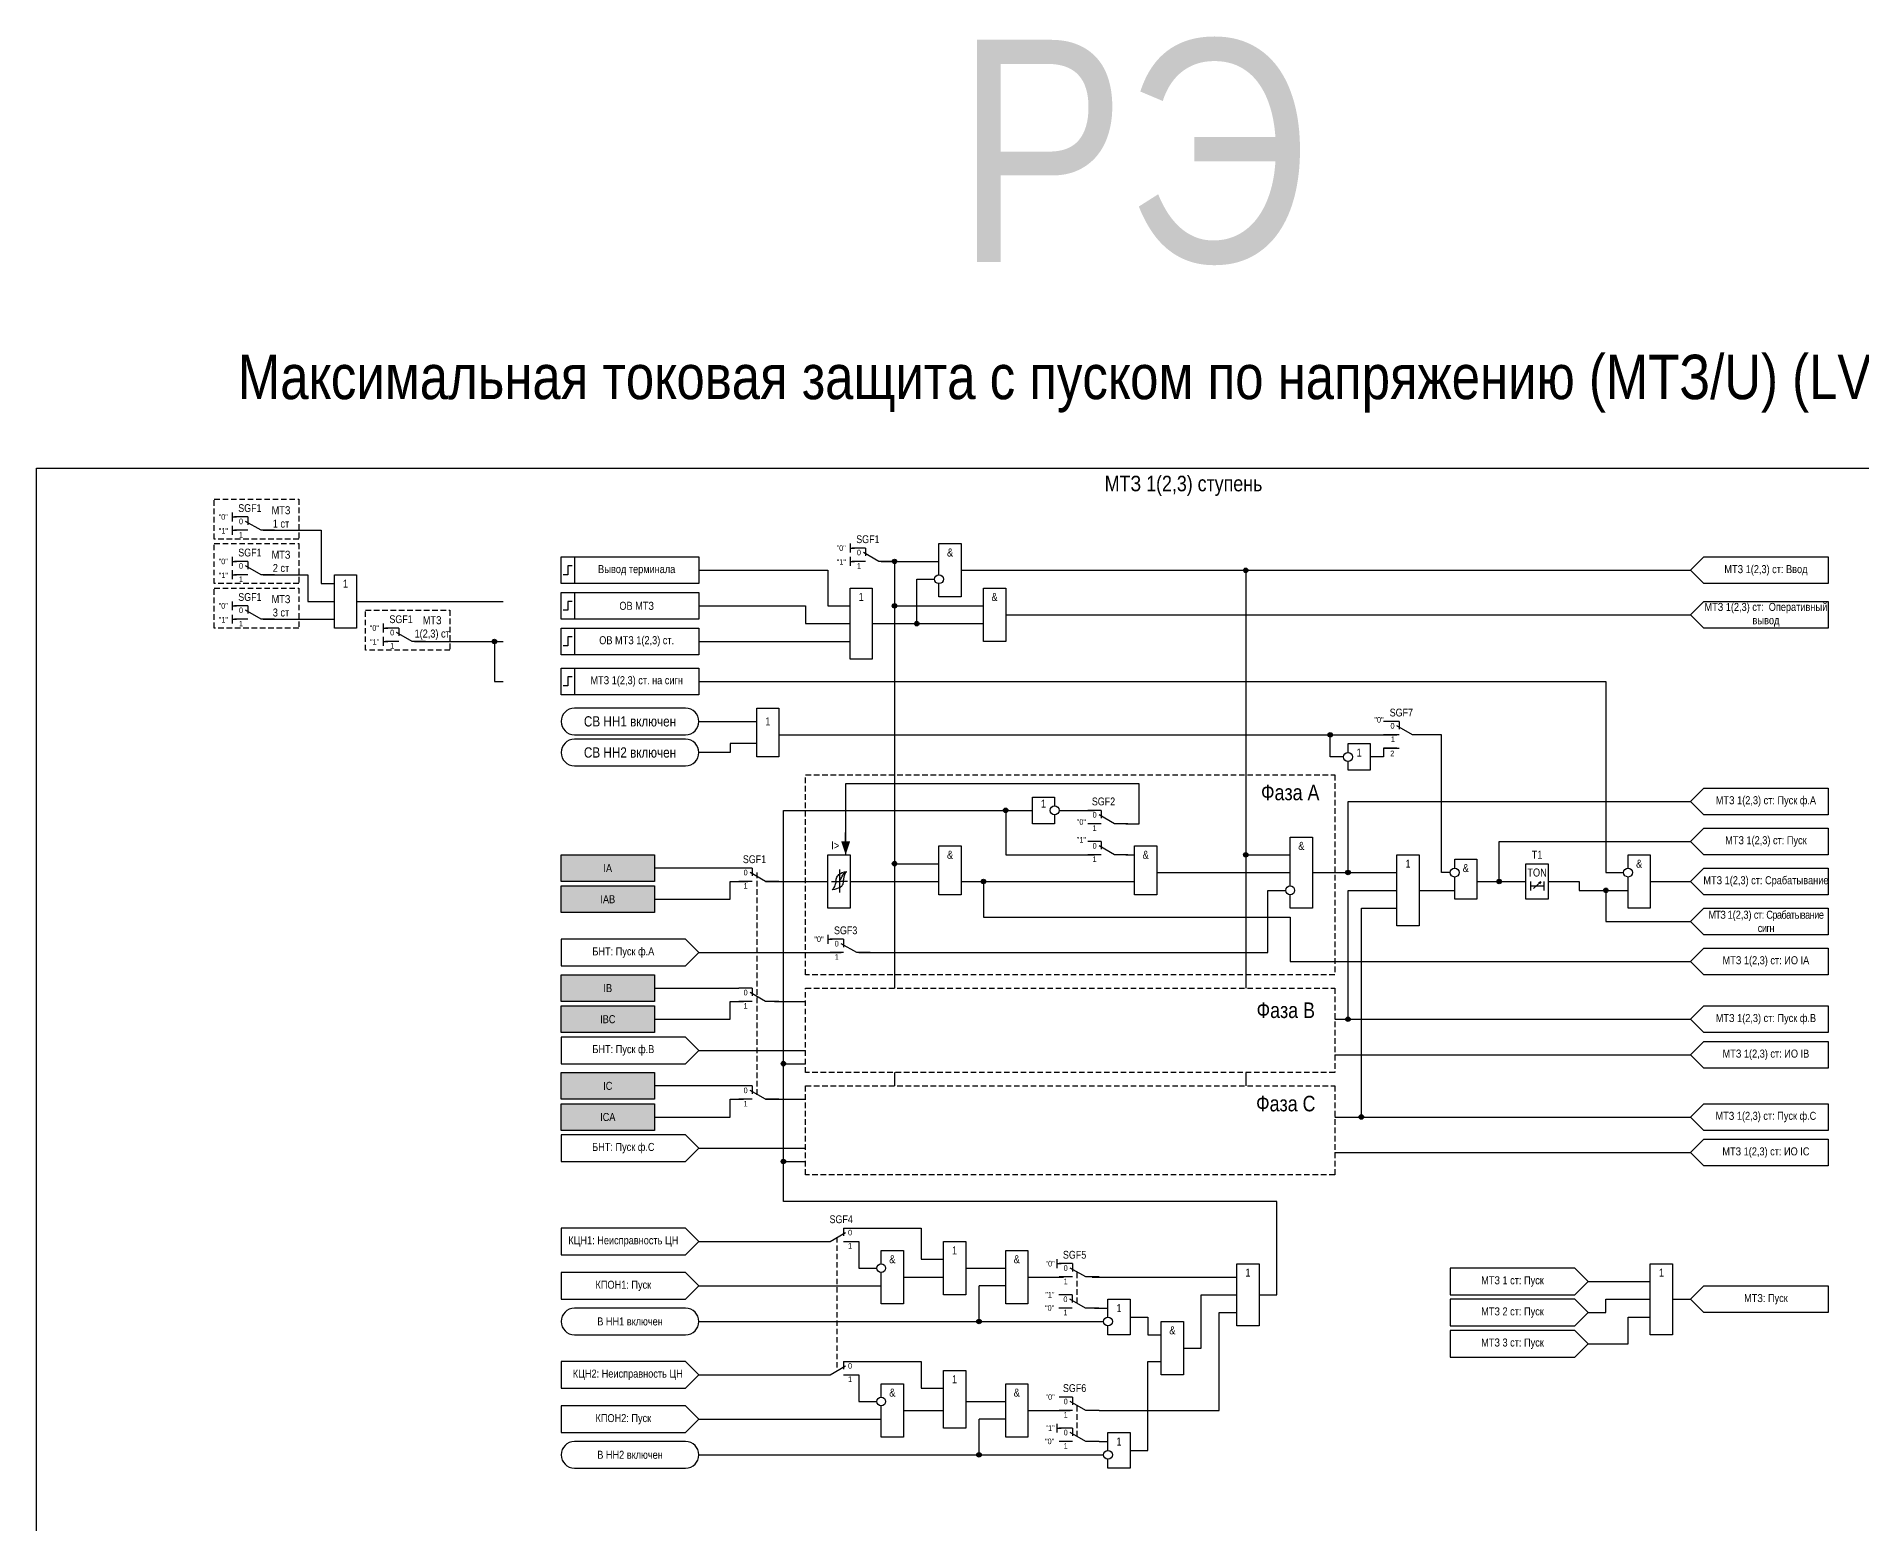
# Model space of a CAD drawing. Header units: millimetres. Extents: x 0 to 867, y 0 to 757.
# Drawn here: x 0 to 410.5, y 334.6 to 669.1 of the extents above; entities that cross this region are included whole.
import ezdxf
from ezdxf.enums import TextEntityAlignment as Align

# ---------------------------------------------------------------- set-up
doc = ezdxf.new("R2010")
doc.units = ezdxf.units.MM
doc.linetypes.add('штриховая2', pattern=[0.375, 0.25, -0.125])
doc.layers.add('invisible', color=252, linetype='Continuous', plot=False)
doc.layers.add('TEXT', color=7, linetype='Continuous', lineweight=25)
doc.layers.add('Основная', color=7, linetype='Continuous')
doc.styles.add('1.8_Gost_RD', font='ARIALN.TTF', dxfattribs={"height": 1.8})
doc.styles.add('2.5_Gost_RD', font='ARIALN.TTF', dxfattribs={"height": 2.5})
doc.styles.add('3.5_Gost_RD', font='ARIALN.TTF', dxfattribs={"height": 3.5})
doc.styles.add('Вывод', font='ARIALN.TTF', dxfattribs={"height": 2.5})
doc.styles.add('Компонент', font='ARIALN.TTF', dxfattribs={"height": 3.5})

# ---------------------------------------------------------------- blocks, each defined once
blk = doc.blocks.new('Точка')
at = {"ltscale": 100}
h = blk.add_hatch(color=256, dxfattribs=at)
h.dxf.hatch_style = 1
edge = h.paths.add_edge_path()
edge.add_arc((0, 0), 0.5, 0, 360)
blk.add_circle((0, 0), 0.5, dxfattribs=at)
blk = doc.blocks.new('*U79')
at = {"layer": 'Основная', "color": 0}
blk.add_line((0, 0), (7, 4), dxfattribs=at)
at = {"layer": 'Основная', "ltscale": 0.35}
blk.add_line((6, 6), (6, 2.5), dxfattribs=at)
blk = doc.blocks.new('*U82')
at = {"layer": 'Основная', "color": 0}
for p, q in [((-3, 6), (-9, 6)), ((-3, 0), (-9, 0)), ((9, 0), (3, 0))]:
    blk.add_line(p, q, dxfattribs=at)
at = {"layer": 'Основная', "ltscale": 0.25, "xscale": -1}
blk.add_blockref('*U79', (3, 0), dxfattribs=at)
at = {"layer": 'Основная'}
for tag, height, style, p in [('ОУ', 3.5, 'Компонент', (-2, 10)), ('В1', 2.5, 'Вывод', (-14, 6)), ('В2', 2.5, 'Вывод', (-6, 4)), ('В3', 2.5, 'Вывод', (-6, -2))]:
    blk.add_attdef(tag, text='', height=height, dxfattribs=dict(at, style=style)).set_placement(p, align=Align.MIDDLE_CENTER)
blk = doc.blocks.new('*U81')
at = {"ltscale": 0.25}
blk.add_line((-1, 0), (-5, 0), dxfattribs=at)
blk.add_lwpolyline([(-3, 0, 2, 0, 0), (0, 0, 0, 0, 0)], format="xyseb", dxfattribs=at)
at = {"layer": 'Основная', "style": 'Вывод'}
blk.add_attdef('ОТ', text='', height=2.5, dxfattribs=at).set_placement((-4, 0), align=Align.MIDDLE_CENTER)
blk = doc.blocks.new('*U93')
at = {"layer": 'Основная', "color": 0}
for p, q in [((-9, 0), (-3, 0)), ((3, 6), (9, 6)), ((3, 0), (9, 0))]:
    blk.add_line(p, q, dxfattribs=at)
at = {"layer": 'Основная', "ltscale": 0.25}
blk.add_blockref('*U79', (-3, 0), dxfattribs=at)
at = {"layer": 'Основная'}
for tag, height, style, p in [('ОУ', 3.5, 'Компонент', (2, 10)), ('В2', 2.5, 'Вывод', (6, 4)), ('В1', 2.5, 'Вывод', (14, 6)), ('В3', 2.5, 'Вывод', (6, -2))]:
    blk.add_attdef(tag, text='', height=height, dxfattribs=dict(at, style=style)).set_placement(p, align=Align.MIDDLE_CENTER)
blk = doc.blocks.new('*U91')
at = {"layer": 'Основная', "color": 0}
for p, q in [((-3, 6), (-9, 6)), ((-3, 0), (-9, 0)), ((9, 0), (3, 0))]:
    blk.add_line(p, q, dxfattribs=at)
at = {"layer": 'Основная', "ltscale": 0.25, "xscale": -1}
blk.add_blockref('*U79', (3, 0), dxfattribs=at)
at = {"layer": 'Основная'}
for tag, height, style, p in [('ОУ', 3.5, 'Компонент', (-2, 10)), ('В1', 2.5, 'Вывод', (-13, 6)), ('В2', 2.5, 'Вывод', (-6, 4)), ('В3', 2.5, 'Вывод', (-6, -2))]:
    blk.add_attdef(tag, text='', height=height, dxfattribs=dict(at, style=style)).set_placement(p, align=Align.MIDDLE_CENTER)

msp = doc.modelspace()

# ---------------------------------------------------------------- hatches: boundary and pattern name
at = {"ltscale": 100, "true_color": 0x6bffb3}
h = msp.add_hatch(color=111, dxfattribs=at)
h.dxf.hatch_style = 1
h.paths.add_polyline_path([(118, 485), (139, 485), (139, 479), (118, 479)])
h = msp.add_hatch(color=111, dxfattribs=at)
h.dxf.hatch_style = 1
h.paths.add_polyline_path([(118, 478), (139, 478), (139, 472), (118, 472)])
h = msp.add_hatch(color=111, dxfattribs=at)
h.dxf.hatch_style = 1
h.paths.add_polyline_path([(118, 458), (139, 458), (139, 452), (118, 452)])
h = msp.add_hatch(color=111, dxfattribs=at)
h.dxf.hatch_style = 1
h.paths.add_polyline_path([(118, 451), (139, 451), (139, 445), (118, 445)])
h = msp.add_hatch(color=111, dxfattribs=at)
h.dxf.hatch_style = 1
h.paths.add_polyline_path([(118, 436), (139, 436), (139, 430), (118, 430)])
h = msp.add_hatch(color=111, dxfattribs=at)
h.dxf.hatch_style = 1
h.paths.add_polyline_path([(118, 429), (139, 429), (139, 423), (118, 423)])

# ---------------------------------------------------------------- linework, layer by layer
at = {"color": 6, "ltscale": 100}
for p, q in [((44, 562), (44, 560)), ((44, 561), (45, 561)), ((44, 559), (44, 557)), ((44, 558), (45, 558)), ((44, 552), (44, 550)), ((44, 551), (45, 551)), ((44, 549), (44, 547)), ((44, 548), (45, 548)), ((44, 542), (44, 540)), ((44, 541), (45, 541)), ((44, 539), (44, 537)), ((44, 538), (45, 538)), ((78, 537), (78, 535)), ((78, 536), (79, 536)), ((78, 534), (78, 532)), ((78, 533), (79, 533))]:
    msp.add_line(p, q, dxfattribs=at)
at = {"ltscale": 100}
for p, q in [((183, 555), (183, 553)), ((183, 554), (184, 554)), ((183, 552), (183, 550)), ((183, 551), (184, 551)), ((149, 515), (162, 515)), ((304, 515), (303, 515)), ((167, 512), (291, 512)), ((286, 512), (306, 512)), ((291, 507), (291, 512)), ((294, 507), (291, 507)), ((303, 509), (306.5, 509)), ((230, 495), (238, 495)), ((245, 485), (247, 485)), ((158, 482), (139, 482)), ((178, 467), (178, 465)), ((178, 466), (179, 466)), ((166, 452), (173, 452)), ((158, 433), (139, 433)), ((223, 390), (231, 390)), ((229.5, 394.01), (229.5, 392.01)), ((229.5, 393.01), (230.5, 393.01)), ((237.47, 390), (270, 390)), ((218, 388), (212, 388)), ((212, 380), (212, 388)), ((262, 374), (262, 386)), ((262, 386), (270, 386)), ((238, 383), (241, 383)), ((266, 360), (266, 382)), ((266, 382), (270, 382)), ((149, 380), (212, 380)), ((211, 380), (240, 380)), ((258, 374), (262, 374)), ((212, 350), (212, 358)), ((218, 358), (212, 358)), ((239, 360), (266, 360)), ((229.5, 357.01), (229.5, 355.01)), ((229.5, 356.01), (230.5, 356.01)), ((149, 350), (212, 350)), ((239, 353), (241, 353))]:
    msp.add_line(p, q, dxfattribs=at)
at = {"linetype": 'штриховая2', "ltscale": 5}
for p, q in [((162, 481), (162, 431)), ((180, 399), (180, 369)), ((234, 391), (234, 384)), ((234, 361), (234, 354))]:
    msp.add_line(p, q, dxfattribs=at)
msp.add_line((180.6, 481.72), (180.6, 476.52))
at = {"color": 7, "ltscale": 100}
for p, q in [((178.79, 479), (180.6, 479)), ((182.42, 479), (180.6, 479)), ((336.7, 477.41), (338.37, 478.9)), ((338.37, 478.9), (337.85, 478.68)), ((338.37, 478.9), (338.1, 478.43))]:
    msp.add_line(p, q, dxfattribs=at)
at = {"color": 3, "ltscale": 100}
msp.add_lwpolyline([(0, 572), (659, 572), (659, 0), (0, 0)], close=True, dxfattribs=at)
at = {"color": 6, "linetype": 'штриховая2', "ltscale": 5}
for points in [[(40, 565), (59, 565), (59, 556), (40, 556)], [(40, 555), (59, 555), (59, 546), (40, 546)], [(40, 545), (59, 545), (59, 536), (40, 536)], [(74, 540), (93, 540), (93, 531), (74, 531)]]:
    msp.add_lwpolyline(points, close=True, dxfattribs=at)
at = {"color": 6, "ltscale": 100}
for points in [[(51, 558), (64, 558), (64, 546), (67, 546)], [(51, 548), (61, 548), (61, 542), (67, 542)], [(72, 542), (105, 542)], [(51, 538), (67, 538)], [(85, 533), (105, 533)], [(85, 533), (103, 533), (103, 524), (105, 524)]]:
    msp.add_lwpolyline(points, dxfattribs=at)
at = {"ltscale": 100}
for points in [[(203, 548), (203, 555), (208, 555), (208, 543), (203, 543), (203, 546)], [(190, 551), (203, 551)], [(190, 551), (193, 551), (193, 483), (203, 483)], [(190, 551), (193, 551), (193, 483), (193, 455)], [(149, 549), (178, 549), (178, 541), (183, 541)], [(188, 537), (198, 537), (198, 547), (202, 547)], [(208, 549), (372, 549)], [(218, 549), (272, 549), (272, 485), (282, 485)], [(218, 549), (272, 549), (272, 455)], [(149, 541), (173, 541), (173, 537), (183, 537)], [(193, 541), (213, 541)], [(218, 539), (372, 539)], [(188, 537), (213, 537)], [(149, 533), (183, 533)], [(149, 524), (353, 524), (353, 481), (357, 481)], [(162, 510), (159, 510), (156, 510), (156, 508), (149, 508)], [(295, 508), (295, 510), (300, 510), (300, 504), (295, 504), (295, 506)], [(306, 512), (303, 512)], [(318, 481), (316, 481), (316, 512), (311, 512)], [(306, 509), (303, 509), (303, 507), (300, 507)], [(245, 492), (248, 492), (248, 501), (182, 501), (182, 485)], [(224, 494), (224, 498), (229, 498), (229, 496)], [(287, 481), (295, 481), (295, 497), (372, 497)], [(275, 386), (279, 386), (279, 407), (168, 407), (168, 495), (205, 495)], [(275, 386), (279, 386), (279, 407), (168, 407), (168, 495), (218, 495), (218, 485), (238, 485), (238, 485), (238, 485)], [(211, 495), (224, 495)], [(229, 494), (229, 492), (224, 492), (224, 494)], [(229, 496), (229, 496)], [(282, 478), (282, 489), (287, 489), (287, 473), (282, 473), (282, 476)], [(324, 479), (329, 479), (329, 488), (372, 488)], [(358, 482), (358, 485), (363, 485), (363, 473), (358, 473), (358, 480)], [(252, 481), (252, 481), (252, 481), (279, 481)], [(278, 481), (282, 481)], [(287, 481), (306, 481)], [(319, 482), (319, 484), (324, 484), (324, 475), (319, 475), (319, 480)], [(139, 475), (156, 475), (156, 479), (160, 479)], [(164, 479), (178, 479)], [(183, 479), (203, 479)], [(185, 463), (277, 463), (277, 477), (281, 477)], [(208, 479), (247, 479)], [(208, 479), (213, 479)], [(208, 479), (213, 479), (213, 471), (282, 471), (282, 461), (372, 461)], [(292, 448), (295, 448), (295, 477), (306, 477)], [(311, 477), (319, 477)], [(324, 479), (335, 479)], [(336.02, 479), (336.02, 477)], [(336.02, 478), (339.02, 478)], [(339.02, 479), (339.02, 477)], [(340, 479), (347, 479), (347, 477), (358, 477)], [(349, 477), (353, 477), (353, 470), (372, 470)], [(363, 479), (372, 479)], [(292, 426), (298, 426), (298, 473), (306, 473)], [(149, 463), (146, 466), (118, 466), (118, 460), (146, 460), (149, 463)], [(149, 463), (181, 463)], [(139, 455), (158, 455)], [(139, 448), (156, 448), (156, 452), (159, 452)], [(292, 448), (372, 448)], [(149, 441), (146, 444), (118, 444), (118, 438), (146, 438), (149, 441)], [(149, 441), (173, 441)], [(292, 440), (372, 440)], [(275, 386), (279, 386), (279, 407), (168, 407), (168, 438), (173, 438)], [(193, 436), (193, 433)], [(272, 436), (272, 433)], [(139, 426), (156, 426), (156, 430), (159, 430)], [(164, 430), (173, 430)], [(292, 426), (372, 426)], [(149, 419), (146, 422), (118, 422), (118, 416), (146, 416), (149, 419)], [(149, 419), (173, 419)], [(276, 386), (279, 386), (279, 407), (168, 407), (168, 416), (173, 416)], [(292, 418), (372, 418)], [(182, 401), (199, 401), (199, 394), (204, 394)], [(149, 398), (174, 398)], [(173, 398), (178, 398)], [(182, 398), (185, 398), (185, 392), (189, 392)], [(190, 393), (190, 396), (195, 396), (195, 384), (190, 384), (190, 391)], [(195, 390), (204, 390)], [(209, 392), (218, 392)], [(149, 388), (175, 388)], [(173, 388), (190, 388)], [(349, 389), (363, 389)], [(241, 381), (241, 385), (246, 385), (246, 377), (241, 377), (241, 379)], [(349, 382), (353, 382), (353, 385), (363, 385)], [(368, 385), (372, 385)], [(246, 381), (250, 381), (250, 377), (253, 377)], [(349, 375), (358, 375), (358, 381), (363, 381)], [(182, 371), (199, 371), (199, 365), (204, 365)], [(246, 351), (250, 351), (250, 371), (253, 371)], [(149, 368), (178, 368)], [(182, 368), (185, 368), (185, 362), (189, 362)], [(190, 363), (190, 366), (195, 366), (195, 354), (190, 354), (190, 361)], [(209, 362), (218, 362)], [(149, 358), (190, 358)], [(195, 360), (204, 360)], [(223, 360), (232.47, 360)], [(241, 351), (241, 355), (246, 355), (246, 347), (241, 347), (241, 349)], [(212, 350), (212, 350), (240, 350)]]:
    msp.add_lwpolyline(points, dxfattribs=at)
for points in [[(118, 552), (121, 552), (121, 546), (118, 546)], [(118, 552), (149, 552), (149, 546), (118, 546)], [(118, 544), (121, 544), (121, 538), (118, 538)], [(183, 545), (188, 545), (188, 529), (183, 529)], [(213, 545), (218, 545), (218, 533), (213, 533)], [(118, 536), (121, 536), (121, 530), (118, 530)], [(118, 527), (121, 527), (121, 521), (118, 521)], [(162, 518), (167, 518), (167, 507), (162, 507)], [(118, 485), (139, 485), (139, 479), (118, 479)], [(178, 485), (183, 485), (183, 473), (178, 473)], [(203, 487), (208, 487), (208, 476), (203, 476)], [(247, 487), (252, 487), (252, 476), (247, 476)], [(306, 485), (311, 485), (311, 469), (306, 469)], [(335.02, 483), (340.02, 483), (340.02, 475), (335.02, 475)], [(118, 478), (139, 478), (139, 472), (118, 472)], [(118, 458), (139, 458), (139, 452), (118, 452)], [(118, 451), (139, 451), (139, 445), (118, 445)], [(118, 436), (139, 436), (139, 430), (118, 430)], [(118, 429), (139, 429), (139, 423), (118, 423)], [(204, 398), (209, 398), (209, 386), (204, 386)], [(218, 396), (223, 396), (223, 384), (218, 384)], [(270, 393), (275, 393), (275, 379), (270, 379)], [(363, 393), (368, 393), (368, 377), (363, 377)], [(253, 380), (258, 380), (258, 368), (253, 368)], [(204, 369), (209, 369), (209, 356), (204, 356)], [(218, 366), (223, 366), (223, 354), (218, 354)]]:
    msp.add_lwpolyline(points, close=True, dxfattribs=at)
at = {"color": 6, "ltscale": 100}
msp.add_lwpolyline([(67, 548), (72, 548), (72, 536), (67, 536)], close=True, dxfattribs=at)
at = {"lineweight": 30, "ltscale": 100}
for points in [[(120.5, 550), (119.5, 550), (119.5, 548), (118.5, 548)], [(120.5, 542), (119.5, 542), (119.5, 540), (118.5, 540)], [(120.5, 534), (119.5, 534), (119.5, 532), (118.5, 532)], [(120.5, 525), (119.5, 525), (119.5, 523), (118.5, 523)]]:
    msp.add_lwpolyline(points, dxfattribs=at)
at = {"ltscale": 100}
for points in [[(121, 512), (146, 512, 1), (146, 518), (121, 518, 1)], [(121, 505), (146, 505, 1), (146, 511), (121, 511, 1)]]:
    msp.add_lwpolyline(points, format="xyb", close=True, dxfattribs=at)
at = {"color": 251, "linetype": 'штриховая2', "ltscale": 5, "true_color": 0x58595b}
for points in [[(173, 503), (292, 503), (292, 458), (173, 458)], [(173, 455), (292, 455), (292, 436), (173, 436)], [(173, 433), (292, 433), (292, 413), (173, 413)]]:
    msp.add_lwpolyline(points, close=True, dxfattribs=at)
msp.add_circle((203, 547), 1)
at = {"ltscale": 100}
for centre in [(295, 507), (229, 495), (319, 481), (358, 481), (282, 477), (190, 392), (241, 380), (190, 362), (241, 350)]:
    msp.add_circle(centre, 1, dxfattribs=at)
for points in [[(179.8, 478.92), (179.95, 479.71), (180.44, 480.54), (182.2, 481.26)], [(180.6, 479), (181, 479.72), (181.47, 480.6), (182.2, 481.26)], [(181.48, 478.92), (181.6, 479.71), (181.81, 480.54), (182.2, 481.26)], [(179.8, 478.92), (179.6, 478.13), (179, 477.12)], [(181.48, 478.92), (181.25, 478.13), (180.76, 477.67), (179, 477.12)]]:
    msp.add_spline(points, degree=3)
at = {"layer": 'TEXT', "color": 0, "ltscale": 100}
for points in [[(403, 552), (403, 546), (375, 546), (372, 549), (375, 552)], [(118, 544), (149, 544), (149, 538), (118, 538)], [(403, 542), (403, 536), (375, 536), (372, 539), (375, 542)], [(118, 536), (149, 536), (149, 530), (118, 530)], [(118, 527), (149, 527), (149, 521), (118, 521)], [(403, 500), (403, 494), (375, 494), (372, 497), (375, 500)], [(403, 491), (403, 485), (375, 485), (372, 488), (375, 491)], [(403, 482), (403, 476), (375, 476), (372, 479), (375, 482)], [(403, 473), (403, 467), (375, 467), (372, 470), (375, 473)], [(403, 464), (403, 458), (375, 458), (372, 461), (375, 464)], [(403, 451), (403, 445), (375, 445), (372, 448), (375, 451)], [(403, 443), (403, 437), (375, 437), (372, 440), (375, 443)], [(403, 429), (403, 423), (375, 423), (372, 426), (375, 429)], [(403, 421), (403, 415), (375, 415), (372, 418), (375, 421)], [(403, 388), (403, 382), (375, 382), (372, 385), (375, 388)]]:
    msp.add_lwpolyline(points, close=True, dxfattribs=at)
for points in [[(149, 398), (146, 401), (118, 401), (118, 395), (146, 395), (149, 398)], [(149, 388), (146, 391), (118, 391), (118, 385), (146, 385), (149, 388)], [(349, 389), (346, 392), (318, 392), (318, 386), (346, 386), (349, 389)], [(349, 382), (346, 385), (318, 385), (318, 379), (346, 379), (349, 382)], [(349, 375), (346, 378), (318, 378), (318, 372), (346, 372), (349, 375)], [(149, 368), (146, 371), (118, 371), (118, 365), (146, 365), (149, 368)], [(149, 358), (146, 361), (118, 361), (118, 355), (146, 355), (149, 358)]]:
    msp.add_lwpolyline(points, dxfattribs=at)
for points in [[(121, 377), (146, 377, 1), (146, 383), (121, 383, 1)], [(121, 347), (146, 347, 1), (146, 353), (121, 353, 1)]]:
    msp.add_lwpolyline(points, format="xyb", close=True, dxfattribs=at)

# ---------------------------------------------------------------- block references
at = {"ltscale": 100}
for p in [(193, 551), (272, 549), (193, 541), (198, 537), (291, 512), (218, 495), (272, 485), (193, 483), (295, 481), (213, 479), (329, 479), (329, 479), (353, 477), (295, 448), (168, 438), (298, 426), (168, 416), (212, 380), (212, 350)]:
    msp.add_blockref('Точка', p, dxfattribs=at)
at = {"layer": 'invisible', "color": 6, "ltscale": 100}
msp.add_blockref('Точка', (103, 533), dxfattribs=at)
at = {"layer": 'Основная', "color": 6, "ltscale": 0.25, "xscale": 0.5, "yscale": 0.5, "zscale": 0.5}
for p in [(49, 558), (49, 548), (49, 538), (83, 533)]:
    msp.add_blockref('*U82', p, dxfattribs=at).add_auto_attribs({'ОУ': 'SGF1', 'В1': '"0"', 'В2': '0', 'В3': '1'})
at = {"layer": 'Основная', "ltscale": 0.25, "xscale": 0.5, "yscale": 0.5, "zscale": 0.5}
for name, p, values in [('*U82', (188, 551), {'ОУ': 'SGF1', 'В1': '"0"', 'В2': '0', 'В3': '1'}), ('*U82', (183, 463), {'ОУ': 'SGF3', 'В1': '"0"', 'В2': '0', 'В3': '1'}), ('*U91', (234.5, 390.01), {'ОУ': 'SGF5', 'В1': '"0"', 'В2': '0', 'В3': '1'}), ('*U91', (234.5, 360.01), {'ОУ': 'SGF6', 'В1': '"0"', 'В2': '0', 'В3': '1'})]:
    msp.add_blockref(name, p, dxfattribs=at).add_auto_attribs(values)
at = {"layer": 'Основная', "ltscale": 0.25}
ref = msp.add_blockref('*U93', (308, 512), dxfattribs=dict(at, xscale=-0.5, yscale=0.5, zscale=0.5))
ref.add_attrib('ОУ', 'SGF7', dxfattribs={"height": 1.75, "style": 'Компонент'}).set_placement((307, 517), align=Align.MIDDLE_CENTER)
ref.add_attrib('В2', '0', dxfattribs={"height": 1.25, "style": 'Вывод'}).set_placement((305.01, 514), align=Align.MIDDLE_CENTER)
ref.add_attrib('В3', '1', dxfattribs={"height": 1.25, "style": 'Вывод'}).set_placement((305.11, 511), align=Align.MIDDLE_CENTER)
ref = msp.add_blockref('*U82', (241, 492), dxfattribs=dict(at, xscale=0.5, yscale=0.5, zscale=0.5))
ref.add_attrib('ОУ', 'SGF2', dxfattribs={"height": 1.75, "style": 'Компонент'}).set_placement((240, 497), align=Align.MIDDLE_CENTER)
ref.add_attrib('В2', '0', dxfattribs={"height": 1.25, "style": 'Вывод'}).set_placement((238, 494), align=Align.MIDDLE_CENTER)
ref.add_attrib('В3', '1', dxfattribs={"height": 1.25, "style": 'Вывод'}).set_placement((238, 491), align=Align.MIDDLE_CENTER)
at = {"layer": 'Основная', "ltscale": 0.25, "rotation": 270}
msp.add_blockref('*U81', (182, 485), dxfattribs=at)
at = {"layer": 'Основная', "ltscale": 0.25}
ref = msp.add_blockref('*U82', (162.5, 479), dxfattribs=dict(at, xscale=0.5, yscale=0.5, zscale=0.5))
ref.add_attrib('ОУ', 'SGF1', dxfattribs={"height": 1.75, "style": 'Компонент'}).set_placement((161.5, 484), align=Align.MIDDLE_CENTER)
ref.add_attrib('В2', '0', dxfattribs={"height": 1.25, "style": 'Вывод'}).set_placement((159.5, 481), align=Align.MIDDLE_CENTER)
ref.add_attrib('В3', '1', dxfattribs={"height": 1.25, "style": 'Вывод'}).set_placement((159.5, 478), align=Align.MIDDLE_CENTER)
ref = msp.add_blockref('*U82', (241, 485), dxfattribs=dict(at, xscale=0.5, yscale=0.5, zscale=0.5))
ref.add_attrib('В2', '0', dxfattribs={"height": 1.25, "style": 'Вывод'}).set_placement((238, 487), align=Align.MIDDLE_CENTER)
ref.add_attrib('В3', '1', dxfattribs={"height": 1.25, "style": 'Вывод'}).set_placement((238, 484), align=Align.MIDDLE_CENTER)
ref = msp.add_blockref('*U82', (162.5, 452), dxfattribs=dict(at, xscale=0.5, yscale=0.5, zscale=0.5))
ref.add_attrib('В2', '0', dxfattribs={"height": 1.25, "style": 'Вывод'}).set_placement((159.5, 454), align=Align.MIDDLE_CENTER)
ref.add_attrib('В3', '1', dxfattribs={"height": 1.25, "style": 'Вывод'}).set_placement((159.5, 451), align=Align.MIDDLE_CENTER)
ref = msp.add_blockref('*U82', (162.5, 430), dxfattribs=dict(at, xscale=0.5, yscale=0.5, zscale=0.5))
ref.add_attrib('В2', '0', dxfattribs={"height": 1.25, "style": 'Вывод'}).set_placement((159.5, 432), align=Align.MIDDLE_CENTER)
ref.add_attrib('В3', '1', dxfattribs={"height": 1.25, "style": 'Вывод'}).set_placement((159.5, 429), align=Align.MIDDLE_CENTER)
ref = msp.add_blockref('*U93', (180, 398), dxfattribs=dict(at, xscale=0.5, yscale=0.5, zscale=0.5))
ref.add_attrib('ОУ', 'SGF4', dxfattribs={"height": 1.75, "style": 'Компонент'}).set_placement((181, 403), align=Align.MIDDLE_CENTER)
ref.add_attrib('В2', '0', dxfattribs={"height": 1.25, "style": 'Вывод'}).set_placement((183, 400), align=Align.MIDDLE_CENTER)
ref.add_attrib('В3', '1', dxfattribs={"height": 1.25, "style": 'Вывод'}).set_placement((183, 397), align=Align.MIDDLE_CENTER)
ref = msp.add_blockref('*U91', (234.44, 383), dxfattribs=dict(at, xscale=0.5, yscale=0.5, zscale=0.5))
ref.add_attrib('В1', '"1"', dxfattribs={"height": 1.25, "style": 'Вывод'}).set_placement((227.94, 386), align=Align.MIDDLE_CENTER)
ref.add_attrib('В2', '0', dxfattribs={"height": 1.25, "style": 'Вывод'}).set_placement((231.44, 385), align=Align.MIDDLE_CENTER)
ref.add_attrib('В3', '1', dxfattribs={"height": 1.25, "style": 'Вывод'}).set_placement((231.44, 382), align=Align.MIDDLE_CENTER)
ref = msp.add_blockref('*U93', (180, 368), dxfattribs=dict(at, xscale=0.5, yscale=0.5, zscale=0.5))
ref.add_attrib('В2', '0', dxfattribs={"height": 1.25, "style": 'Вывод'}).set_placement((183, 370), align=Align.MIDDLE_CENTER)
ref.add_attrib('В3', '1', dxfattribs={"height": 1.25, "style": 'Вывод'}).set_placement((183, 367), align=Align.MIDDLE_CENTER)
ref = msp.add_blockref('*U91', (234.5, 353.01), dxfattribs=dict(at, xscale=0.5, yscale=0.5, zscale=0.5))
ref.add_attrib('В1', '"1"', dxfattribs={"height": 1.25, "style": 'Вывод'}).set_placement((228, 356.01), align=Align.MIDDLE_CENTER)
ref.add_attrib('В2', '0', dxfattribs={"height": 1.25, "style": 'Вывод'}).set_placement((231.5, 355.01), align=Align.MIDDLE_CENTER)
ref.add_attrib('В3', '1', dxfattribs={"height": 1.25, "style": 'Вывод'}).set_placement((231.5, 352.01), align=Align.MIDDLE_CENTER)

# ---------------------------------------------------------------- texts
at = {"color": 30, "ltscale": 100, "true_color": 0xf7931d, "attachment_point": 5, "style": '3.5_Gost_RD'}
for s, insert, char_height, width in [('{\\C3;РЭ}', (246.5, 643), 50, 493), ('{\\C3;Максимальная токовая защита с пуском по напряжению (МТЗ/U) (LVTTOC)}', (246.5, 591), 10, 493), ('МТЗ 1(2,3) ступень', (258, 568), 3.5, 290)]:
    msp.add_mtext(s, dxfattribs=dict(at, insert=insert, char_height=char_height, width=width))
at = {"color": 30, "ltscale": 100, "char_height": 1.8, "width": 8, "attachment_point": 5, "style": '2.5_Gost_RD'}
for s, insert in [('МТЗ\\P1 ст', (55, 561)), ('МТЗ\\P2 ст', (55, 551)), ('МТЗ\\P3 ст', (55, 541)), ('МТЗ\\P1(2,3) ст', (89, 536))]:
    msp.add_mtext(s, dxfattribs=dict(at, insert=insert))
at = {"color": 6, "ltscale": 100, "char_height": 1.25, "attachment_point": 1, "style": '3.5_Gost_RD'}
for insert in [(41, 558.5), (41, 548.5), (41, 538.5), (75, 533.5)]:
    msp.add_mtext_dynamic_manual_height_columns('"1"', width=2, gutter_width=17.5, heights=[0], dxfattribs=dict(at, insert=insert))
at = {"ltscale": 100, "char_height": 1.25, "style": '3.5_Gost_RD'}
for s, insert, attachment_point in [('"1"', (180, 551.5), 1), ('"0"', (303, 516), 3), ('2', (305.4, 508.42), 3), ('"0"', (234, 493), 1), ('"1"', (234, 489), 1), ('"0"', (228.91, 383.66), 3), ('"0"', (228.91, 353.66), 3)]:
    msp.add_mtext_dynamic_manual_height_columns(s, width=2, gutter_width=17.5, heights=[0], dxfattribs=dict(at, insert=insert, attachment_point=attachment_point))
at = {"ltscale": 100, "attachment_point": 5}
for s, insert, char_height, width, style in [('&', (205.5, 553), 1.8, 5, '2.5_Gost_RD'), ('1', (185.5, 543), 1.8, 5, '2.5_Gost_RD'), ('&', (215.5, 543), 1.8, 5, '2.5_Gost_RD'), ('СВ НН1 включен', (133.5, 515), 2.3, 31, '2.5_Gost_RD'), ('1', (164.5, 515), 1.8, 5, '2.5_Gost_RD'), ('СВ НН2 включен', (133.5, 508), 2.3, 31, '2.5_Gost_RD'), ('1', (297.5, 508), 1.8, 5, '2.5_Gost_RD'), ('1', (226.5, 496.5), 1.8, 5, '2.5_Gost_RD'), ('&', (205.5, 485), 1.8, 5, '2.5_Gost_RD'), ('&', (249.5, 485), 1.8, 5, '2.5_Gost_RD'), ('&', (284.5, 487), 1.8, 5, '2.5_Gost_RD'), ('T1', (337.52, 485), 1.8, 5, '2.5_Gost_RD'), ('{\\C0;IA}', (128.5, 482), 1.8, 21, '1.8_Gost_RD'), ('1', (308.5, 483), 1.8, 5, '2.5_Gost_RD'), ('&', (321.5, 482), 1.8, 5, '2.5_Gost_RD'), ('TON', (337.52, 481), 1.8, 5, '2.5_Gost_RD'), ('&', (360.5, 483), 1.8, 5, '2.5_Gost_RD'), ('IAB', (128.5, 475), 1.8, 21, '1.8_Gost_RD'), ('{\\C0;IB}', (128.5, 455), 1.8, 21, '1.8_Gost_RD'), ('IBC', (128.5, 448), 1.8, 21, '1.8_Gost_RD'), ('{\\C0;IC}', (128.5, 433), 1.8, 21, '1.8_Gost_RD'), ('ICA', (128.5, 426), 1.8, 21, '1.8_Gost_RD'), ('&', (192.5, 394), 1.8, 5, '2.5_Gost_RD'), ('1', (206.5, 396), 1.8, 5, '2.5_Gost_RD'), ('&', (220.5, 394), 1.8, 5, '2.5_Gost_RD'), ('1', (272.5, 391), 1.8, 5, '2.5_Gost_RD'), ('1', (365.5, 391), 1.8, 5, '2.5_Gost_RD'), ('1', (243.5, 383), 1.8, 5, '2.5_Gost_RD'), ('&', (255.5, 378), 1.8, 5, '2.5_Gost_RD'), ('1', (206.5, 367), 1.8, 5, '2.5_Gost_RD'), ('&', (192.5, 364), 1.8, 5, '2.5_Gost_RD'), ('&', (220.5, 364), 1.8, 5, '2.5_Gost_RD'), ('1', (243.5, 353), 1.8, 5, '2.5_Gost_RD')]:
    msp.add_mtext(s, dxfattribs=dict(at, insert=insert, char_height=char_height, width=width, style=style))
at = {"color": 6, "ltscale": 100, "insert": (69.5, 546), "char_height": 1.8, "width": 5, "attachment_point": 5, "style": '2.5_Gost_RD'}
msp.add_mtext('1', dxfattribs=at)
at = {"color": 251, "ltscale": 100, "true_color": 0x58595b, "char_height": 3.5, "attachment_point": 5, "style": '3.5_Gost_RD'}
for s, insert, width in [('Фаза А', (282, 499), 113), ('Фаза В', (281, 450), 130), ('Фаза С', (281, 429), 130)]:
    msp.add_mtext(s, dxfattribs=dict(at, insert=insert, width=width))
at = {"color": 7, "ltscale": 100, "insert": (174, 488), "char_height": 1.8, "attachment_point": 1, "style": '1.8_Gost_RD'}
msp.add_mtext_dynamic_manual_height_columns('\\pi4.7676;I>', width=11, gutter_width=17.5, heights=[0], dxfattribs=at)
at = {"layer": 'TEXT', "color": 0, "ltscale": 100, "char_height": 1.8, "width": 28, "attachment_point": 5, "style": '2.5_Gost_RD'}
for s, insert in [('{\\C256;Вывод терминала}', (135, 549)), ('МТЗ 1(2,3) ст: Ввод', (389, 549)), ('{\\C256;ОВ МТЗ}', (135, 541)), ('МТЗ 1(2,3) ст:  Оперативный вывод', (389, 539)), ('{\\C256;ОВ МТЗ 1(2,3) ст.}', (135, 533)), ('{\\C256;МТЗ 1(2,3) ст. на сигн}', (135, 524)), ('МТЗ 1(2,3) ст: Пуск ф.А', (389, 497)), ('МТЗ 1(2,3) ст: Пуск', (389, 488)), ('МТЗ 1(2,3) ст: Срабатывание ', (389, 479)), ('{\\T0.9;МТЗ }1(2,3){\\T0.9; ст: Срабатывание сигн}', (389, 470)), ('БНТ: Пуск ф.А', (132, 463)), ('МТЗ 1(2,3) ст: ИО IА', (389, 461)), ('МТЗ 1(2,3) ст: Пуск ф.В', (389, 448)), ('БНТ: Пуск ф.В', (132, 441)), ('МТЗ 1(2,3) ст: ИО IВ', (389, 440)), ('МТЗ 1(2,3) ст: Пуск ф.С', (389, 426)), ('БНТ: Пуск ф.С', (132, 419)), ('МТЗ 1(2,3) ст: ИО IС', (389, 418)), ('КЦН1: Неисправность ЦН', (132, 398)), ('МТЗ 1 ст: Пуск', (332, 389)), ('КПОН1: Пуск', (132, 388)), ('МТЗ: Пуск', (389, 385)), ('МТЗ 2 ст: Пуск', (332, 382)), ('В НН1 включен', (133.5, 380)), ('МТЗ 3 ст: Пуск', (332, 375)), ('КЦН2: Неисправность ЦН', (133, 368)), ('КПОН2: Пуск', (132, 358)), ('В НН2 включен', (133.5, 350))]:
    msp.add_mtext(s, dxfattribs=dict(at, insert=insert))

doc.saveas('drawing.dxf')
